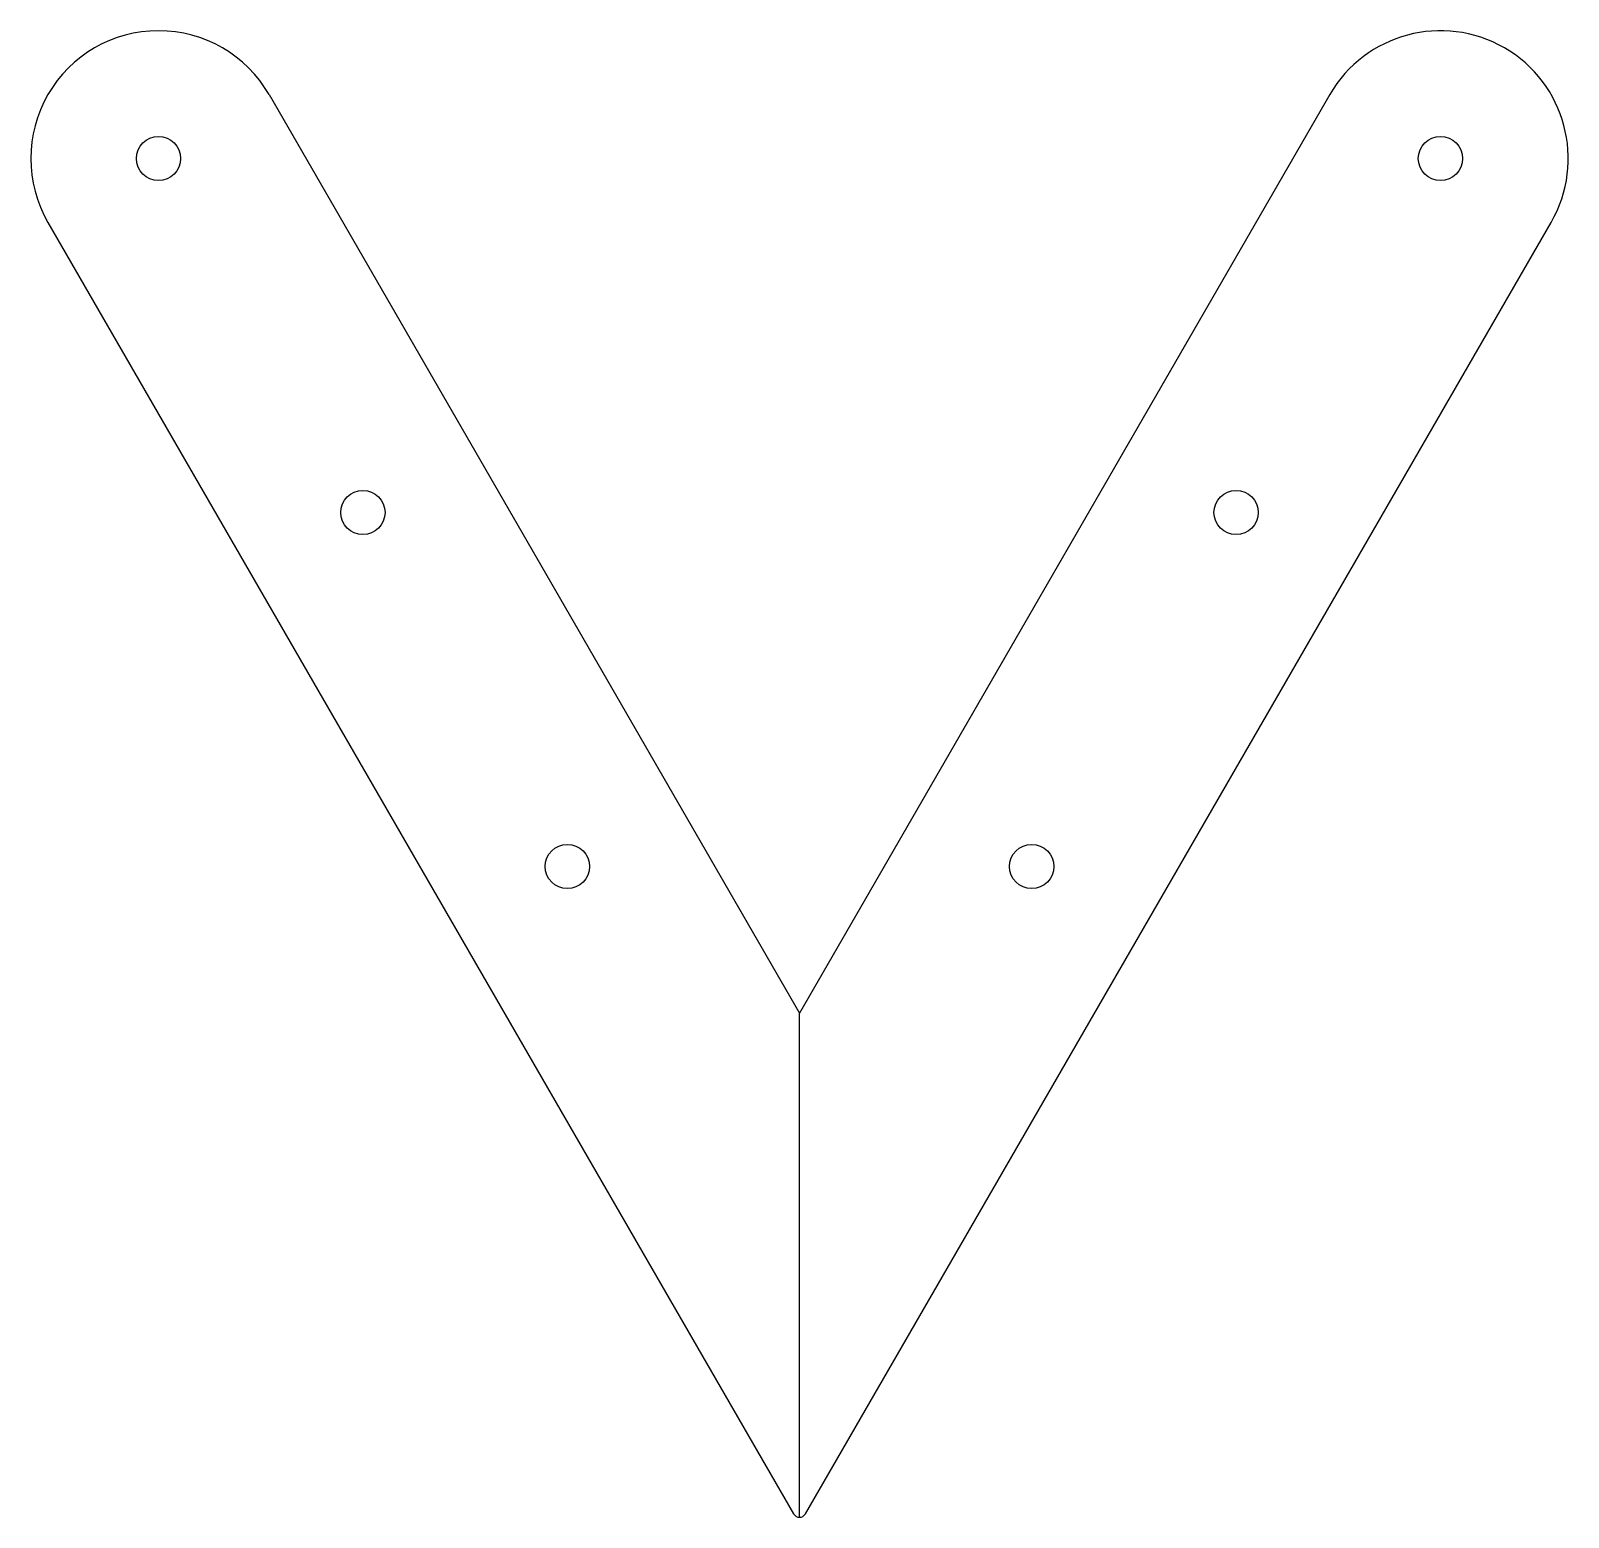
# Model space of a CAD drawing. Extents: x 0 to 451, y 0 to 436.
import ezdxf

# ---------------------------------------------------------------- set-up
doc = ezdxf.new("R2010")
doc.units = 0
doc.header["$MEASUREMENT"] = 0
doc.layers.get('0').update_dxf_attribs({"linetype": 'CONTINUOUS'})

msp = doc.modelspace()

# ---------------------------------------------------------------- linework, layer by layer
for p, q in [((69.98, 417.63), (225.64, 148)), ((381.31, 417.63), (225.64, 148)), ((5.02, 380.13), (223.91, 1)), ((227.37, 1), (446.26, 380.13))]:
    msp.add_line(p, q)
at = {"color": 1}
msp.add_line((225.64, 0), (225.64, 148), dxfattribs=at)
for centre in [(37.5, 398.88), (413.78, 398.88), (97.5, 294.96), (353.79, 294.96), (157.5, 191.03), (293.79, 191.03)]:
    msp.add_circle(centre, 6.5)
for centre, radius, start, end in [((37.5, 398.88), 37.5, 29.9995, 209.9995), ((413.78, 398.88), 37.5, 330.0005, 150.0005), ((225.64, 2), 2, 209.9995, 330.0005)]:
    msp.add_arc(centre, radius, start, end)

doc.saveas('drawing.dxf')
